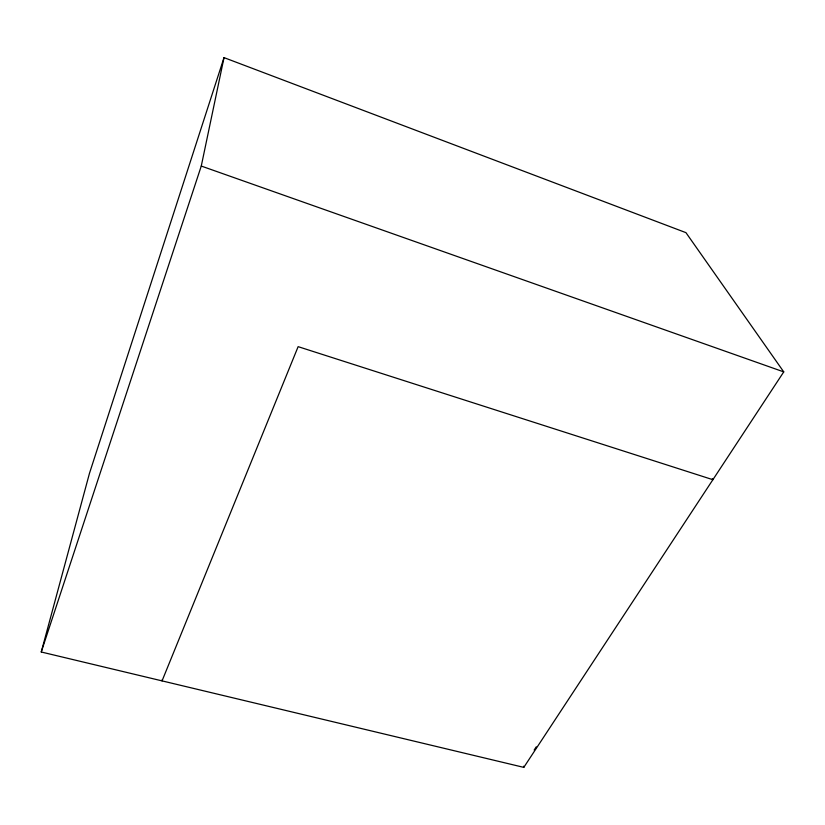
<?xml version="1.0" encoding="UTF-8"?>
<svg xmlns="http://www.w3.org/2000/svg" width="825" height="825" viewBox="0 0 825 825"><rect width="100%" height="100%" fill="white"/><g stroke="black" fill="none" stroke-linecap="round" stroke-linejoin="round"><path stroke-width="1.24" d="M162.216 679.717L162.051 680.883L298.134 346.655L712.882 479.696L712.367 478.696M41.25 651.998L201.269 166.052L224.018 57.626L685.946 232.65L783.75 371.889L523.793 767.374L41.25 651.998L89.482 473.302L224.018 57.626M534.157 750.059L536.281 746.831M201.269 166.052L783.75 371.889M523.555 766.208L523.793 767.374"/></g></svg>
